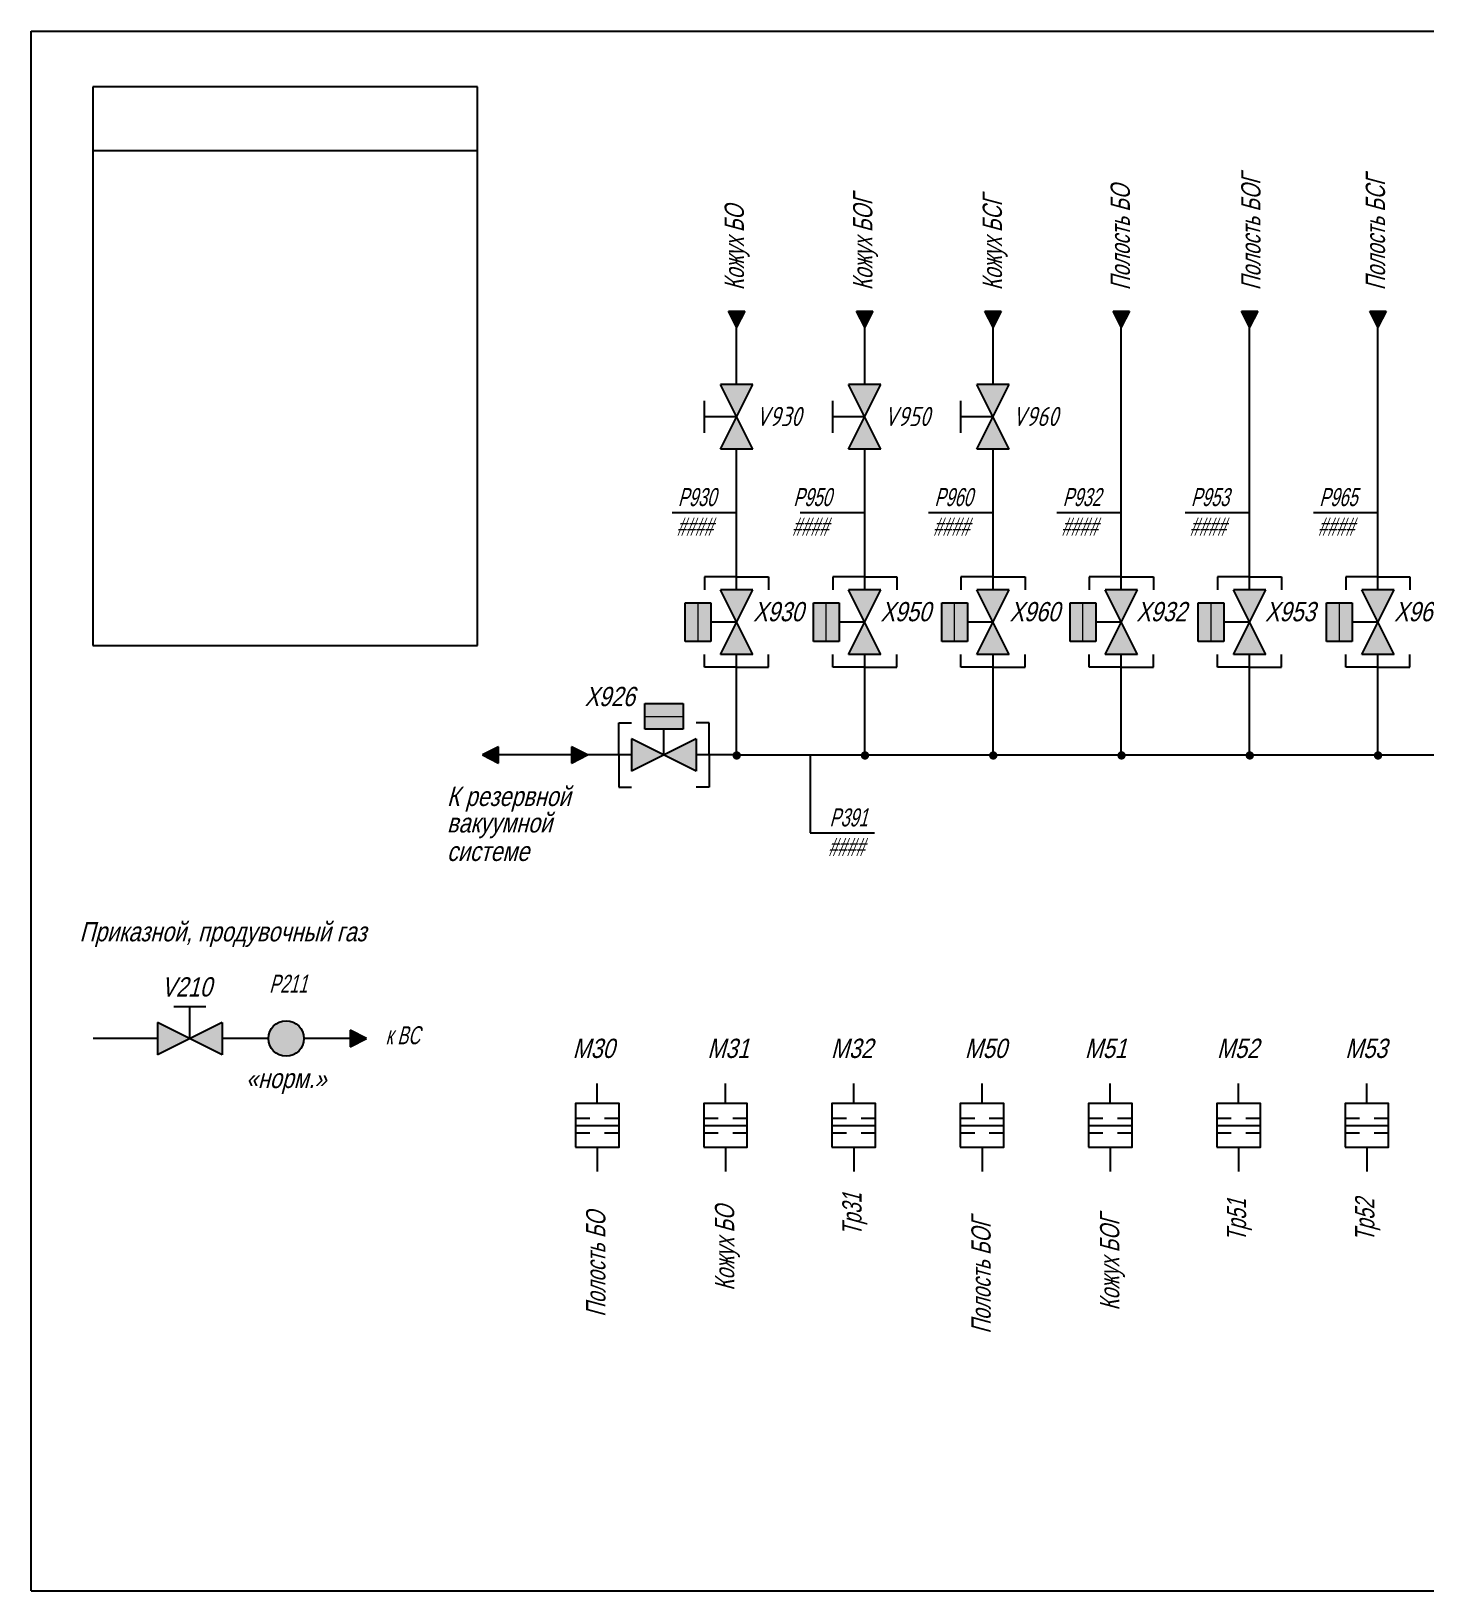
# Model space of a CAD drawing. Header units: millimetres. Extents: x 2381 to 4712, y 775 to 1681.
# Drawn here: x 3883 to 4100.5, y 1156.7 to 1399.9 of the extents above; entities that cross this region are included whole.
import ezdxf

# ---------------------------------------------------------------- set-up
doc = ezdxf.new("R2010")
doc.units = ezdxf.units.MM
doc.layers.add('неосн технол гел лин и арм', color=2, linetype='Continuous', lineweight=25)
doc.styles.add('razmer', font='txt.shx', dxfattribs={"width": 0.8, "oblique": 15})
doc.styles.get("Standard").update_dxf_attribs({"font": 'arial.ttf'})

msp = doc.modelspace()

# ---------------------------------------------------------------- hatches: boundary and pattern name
h = msp.add_hatch(color=253)
h.dxf.hatch_style = 1
h.paths.add_polyline_path([(3992.99, 1353.72), (3994.27, 1356.24), (3991.72, 1356.24)])
h = msp.add_hatch(color=253)
h.dxf.hatch_style = 1
h.paths.add_polyline_path([(4012.99, 1353.72), (4014.27, 1356.24), (4011.72, 1356.24)])
h = msp.add_hatch(color=253)
h.dxf.hatch_style = 1
h.paths.add_polyline_path([(4032.99, 1353.72), (4034.27, 1356.24), (4031.72, 1356.24)])
h = msp.add_hatch(color=253)
h.dxf.hatch_style = 1
h.paths.add_polyline_path([(4052.99, 1353.72), (4054.27, 1356.24), (4051.72, 1356.24)])
h = msp.add_hatch(color=253)
h.dxf.hatch_style = 1
h.paths.add_polyline_path([(4072.99, 1353.72), (4074.27, 1356.24), (4071.72, 1356.24)])
h = msp.add_hatch(color=253)
h.dxf.hatch_style = 1
h.paths.add_polyline_path([(4092.99, 1353.72), (4094.27, 1356.24), (4091.72, 1356.24)])
h = msp.add_hatch(color=253)
h.dxf.hatch_style = 1
h.paths.add_polyline_path([(3990.47, 1344.8), (3992.99, 1339.76), (3995.51, 1344.8)])
h.paths.add_polyline_path([(3990.47, 1334.72), (3995.51, 1334.72), (3992.99, 1339.76)])
h = msp.add_hatch(color=253)
h.dxf.hatch_style = 1
h.paths.add_polyline_path([(4010.47, 1344.8), (4012.99, 1339.76), (4015.51, 1344.8)])
h.paths.add_polyline_path([(4010.47, 1334.72), (4015.51, 1334.72), (4012.99, 1339.76)])
h = msp.add_hatch(color=253)
h.dxf.hatch_style = 1
h.paths.add_polyline_path([(4030.47, 1344.8), (4032.99, 1339.76), (4035.51, 1344.8)])
h.paths.add_polyline_path([(4030.47, 1334.72), (4035.51, 1334.72), (4032.99, 1339.76)])
h = msp.add_hatch(color=255)
h.dxf.hatch_style = 1
h.paths.add_polyline_path([(3988.99, 1310.75), (3986.99, 1310.75), (3986.99, 1304.75), (3988.99, 1304.75)])
h.paths.add_polyline_path([(3986.99, 1310.75), (3984.99, 1310.75), (3984.99, 1306.75), (3984.99, 1304.75), (3986.99, 1304.75)])
h = msp.add_hatch(color=256)
h.dxf.hatch_style = 1
h.paths.add_polyline_path([(3990.47, 1312.79), (3992.99, 1307.75), (3995.51, 1312.79)])
h.paths.add_polyline_path([(3995.51, 1302.71), (3992.99, 1307.75), (3990.47, 1302.71)])
h = msp.add_hatch(color=255)
h.dxf.hatch_style = 1
h.paths.add_polyline_path([(4008.99, 1310.75), (4006.99, 1310.75), (4006.99, 1304.75), (4008.99, 1304.75)])
h.paths.add_polyline_path([(4006.99, 1310.75), (4004.99, 1310.75), (4004.99, 1306.75), (4004.99, 1304.75), (4006.99, 1304.75)])
h = msp.add_hatch(color=256)
h.dxf.hatch_style = 1
h.paths.add_polyline_path([(4010.47, 1312.79), (4012.99, 1307.75), (4015.51, 1312.79)])
h.paths.add_polyline_path([(4015.51, 1302.71), (4012.99, 1307.75), (4010.47, 1302.71)])
h = msp.add_hatch(color=255)
h.dxf.hatch_style = 1
h.paths.add_polyline_path([(4028.99, 1310.75), (4026.99, 1310.75), (4026.99, 1304.75), (4028.99, 1304.75)])
h.paths.add_polyline_path([(4026.99, 1310.75), (4024.99, 1310.75), (4024.99, 1306.75), (4024.99, 1304.75), (4026.99, 1304.75)])
h = msp.add_hatch(color=256)
h.dxf.hatch_style = 1
h.paths.add_polyline_path([(4030.47, 1312.79), (4032.99, 1307.75), (4035.51, 1312.79)])
h.paths.add_polyline_path([(4035.51, 1302.71), (4032.99, 1307.75), (4030.47, 1302.71)])
h = msp.add_hatch(color=255)
h.dxf.hatch_style = 1
h.paths.add_polyline_path([(4048.99, 1310.75), (4046.99, 1310.75), (4046.99, 1304.75), (4048.99, 1304.75)])
h.paths.add_polyline_path([(4046.99, 1310.75), (4044.99, 1310.75), (4044.99, 1306.75), (4044.99, 1304.75), (4046.99, 1304.75)])
h = msp.add_hatch(color=256)
h.dxf.hatch_style = 1
h.paths.add_polyline_path([(4050.47, 1312.79), (4052.99, 1307.75), (4055.51, 1312.79)])
h.paths.add_polyline_path([(4055.51, 1302.71), (4052.99, 1307.75), (4050.47, 1302.71)])
h = msp.add_hatch(color=255)
h.dxf.hatch_style = 1
h.paths.add_polyline_path([(4068.99, 1310.75), (4066.99, 1310.75), (4066.99, 1304.75), (4068.99, 1304.75)])
h.paths.add_polyline_path([(4066.99, 1310.75), (4064.99, 1310.75), (4064.99, 1306.75), (4064.99, 1304.75), (4066.99, 1304.75)])
h = msp.add_hatch(color=256)
h.dxf.hatch_style = 1
h.paths.add_polyline_path([(4070.47, 1312.79), (4072.99, 1307.75), (4075.51, 1312.79)])
h.paths.add_polyline_path([(4075.51, 1302.71), (4072.99, 1307.75), (4070.47, 1302.71)])
h = msp.add_hatch(color=255)
h.dxf.hatch_style = 1
h.paths.add_polyline_path([(4088.99, 1310.75), (4086.99, 1310.75), (4086.99, 1304.75), (4088.99, 1304.75)])
h.paths.add_polyline_path([(4086.99, 1310.75), (4084.99, 1310.75), (4084.99, 1306.75), (4084.99, 1304.75), (4086.99, 1304.75)])
h = msp.add_hatch(color=256)
h.dxf.hatch_style = 1
h.paths.add_polyline_path([(4090.47, 1312.79), (4092.99, 1307.75), (4095.51, 1312.79)])
h.paths.add_polyline_path([(4095.51, 1302.71), (4092.99, 1307.75), (4090.47, 1302.71)])
h = msp.add_hatch(color=255)
h.dxf.hatch_style = 1
h.paths.add_polyline_path([(3984.67, 1291.04), (3984.67, 1293.04), (3978.67, 1293.04), (3978.67, 1291.04)])
h.paths.add_polyline_path([(3984.67, 1293.04), (3984.67, 1295.04), (3980.67, 1295.04), (3978.67, 1295.04), (3978.67, 1293.04)])
h = msp.add_hatch(color=256)
h.dxf.hatch_style = 1
h.paths.add_polyline_path([(3976.63, 1284.52), (3981.67, 1287.04), (3976.63, 1289.56)])
h.paths.add_polyline_path([(3986.71, 1289.56), (3981.67, 1287.04), (3986.71, 1284.52)])
h = msp.add_hatch(color=253)
h.dxf.hatch_style = 1
h.paths.add_polyline_path([(3955.9, 1285.76), (3955.9, 1288.32), (3953.38, 1287.04)])
h = msp.add_hatch(color=253)
h.dxf.hatch_style = 1
h.paths.add_polyline_path([(3967.24, 1288.31), (3967.24, 1285.76), (3969.76, 1287.04)])
h = msp.add_hatch(color=253)
edge = h.paths.add_edge_path()
edge.add_arc((3993.02, 1286.96), 0.659, 0, 360)
h = msp.add_hatch(color=253)
edge = h.paths.add_edge_path()
edge.add_arc((4013.02, 1286.96), 0.659, 0, 360)
h = msp.add_hatch(color=253)
edge = h.paths.add_edge_path()
edge.add_arc((4033.02, 1286.96), 0.659, 0, 360)
h = msp.add_hatch(color=253)
edge = h.paths.add_edge_path()
edge.add_arc((4053.02, 1286.96), 0.659, 0, 360)
h = msp.add_hatch(color=253)
edge = h.paths.add_edge_path()
edge.add_arc((4073.02, 1286.96), 0.659, 0, 360)
h = msp.add_hatch(color=253)
edge = h.paths.add_edge_path()
edge.add_arc((4093.02, 1286.96), 0.659, 0, 360)
h = msp.add_hatch(color=7)
h.dxf.hatch_style = 1
h.paths.add_polyline_path([(3902.69, 1245.35), (3902.69, 1240.31), (3907.73, 1242.83)])
h.paths.add_polyline_path([(3912.77, 1240.31), (3912.77, 1245.35), (3907.73, 1242.83)])
h = msp.add_hatch(color=3)
h.dxf.hatch_style = 1
h.paths.add_polyline_path([(3920, 1242.83, 1), (3925.54, 1242.83, 1)])
h = msp.add_hatch(color=7)
h.dxf.hatch_style = 1
h.paths.add_polyline_path([(3932.77, 1244.11), (3932.77, 1241.55), (3935.29, 1242.83)])

# ---------------------------------------------------------------- linework, layer by layer
for p, q in [((3883.01, 1399.87), (4350.75, 1399.87)), ((3883.01, 1156.73), (3883.01, 1399.87)), ((3952.6, 1391.22), (3892.6, 1391.22)), ((3892.6, 1391.22), (3892.6, 1304.08)), ((3952.6, 1304.08), (3952.6, 1391.22)), ((3952.6, 1381.22), (3892.6, 1381.22)), ((3982.94, 1324.83), (3992.99, 1324.83)), ((4002.94, 1324.83), (4012.99, 1324.83)), ((4022.94, 1324.83), (4032.99, 1324.83)), ((4042.94, 1324.83), (4052.99, 1324.83)), ((4062.94, 1324.83), (4072.99, 1324.83)), ((4082.94, 1324.83), (4092.99, 1324.83)), ((3992.99, 1314.79), (3987.99, 1314.79)), ((3987.99, 1314.79), (3987.99, 1312.79)), ((3992.99, 1314.79), (3997.99, 1314.79)), ((3997.99, 1314.79), (3997.99, 1312.79)), ((4012.99, 1314.79), (4007.99, 1314.79)), ((4007.99, 1314.79), (4007.99, 1312.79)), ((4012.99, 1314.79), (4017.99, 1314.79)), ((4017.99, 1314.79), (4017.99, 1312.79)), ((4032.99, 1314.79), (4027.99, 1314.79)), ((4027.99, 1314.79), (4027.99, 1312.79)), ((4032.99, 1314.79), (4037.99, 1314.79)), ((4037.99, 1314.79), (4037.99, 1312.79)), ((4052.99, 1314.79), (4047.99, 1314.79)), ((4047.99, 1314.79), (4047.99, 1312.79)), ((4052.99, 1314.79), (4057.99, 1314.79)), ((4057.99, 1314.79), (4057.99, 1312.79)), ((4072.99, 1314.79), (4067.99, 1314.79)), ((4067.99, 1314.79), (4067.99, 1312.79)), ((4072.99, 1314.79), (4077.99, 1314.79)), ((4077.99, 1314.79), (4077.99, 1312.79)), ((4092.99, 1314.79), (4087.99, 1314.79)), ((4087.99, 1314.79), (4087.99, 1312.79)), ((4092.99, 1314.79), (4097.99, 1314.79)), ((4097.99, 1314.79), (4097.99, 1312.79)), ((3984.99, 1310.75), (3988.99, 1310.75)), ((3984.99, 1306.75), (3984.99, 1310.75)), ((3988.99, 1310.75), (3988.99, 1304.75)), ((3990.47, 1302.71), (3995.51, 1312.79)), ((3995.51, 1302.71), (3990.47, 1312.79)), ((3995.51, 1312.79), (3990.47, 1312.79)), ((4004.99, 1310.75), (4008.99, 1310.75)), ((4004.99, 1306.75), (4004.99, 1310.75)), ((4008.99, 1310.75), (4008.99, 1304.75)), ((4010.47, 1302.71), (4015.51, 1312.79)), ((4015.51, 1302.71), (4010.47, 1312.79)), ((4015.51, 1312.79), (4010.47, 1312.79)), ((4024.99, 1310.75), (4028.99, 1310.75)), ((4024.99, 1306.75), (4024.99, 1310.75)), ((4028.99, 1310.75), (4028.99, 1304.75)), ((4030.47, 1302.71), (4035.51, 1312.79)), ((4035.51, 1302.71), (4030.47, 1312.79)), ((4035.51, 1312.79), (4030.47, 1312.79)), ((4044.99, 1310.75), (4048.99, 1310.75)), ((4044.99, 1306.75), (4044.99, 1310.75)), ((4048.99, 1310.75), (4048.99, 1304.75)), ((4050.47, 1302.71), (4055.51, 1312.79)), ((4055.51, 1302.71), (4050.47, 1312.79)), ((4055.51, 1312.79), (4050.47, 1312.79)), ((4064.99, 1310.75), (4068.99, 1310.75)), ((4064.99, 1306.75), (4064.99, 1310.75)), ((4068.99, 1310.75), (4068.99, 1304.75)), ((4070.47, 1302.71), (4075.51, 1312.79)), ((4075.51, 1302.71), (4070.47, 1312.79)), ((4075.51, 1312.79), (4070.47, 1312.79)), ((4084.99, 1310.75), (4088.99, 1310.75)), ((4084.99, 1306.75), (4084.99, 1310.75)), ((4088.99, 1310.75), (4088.99, 1304.75)), ((4090.47, 1302.71), (4095.51, 1312.79)), ((4095.51, 1302.71), (4090.47, 1312.79)), ((4095.51, 1312.79), (4090.47, 1312.79)), ((3984.99, 1304.75), (3984.99, 1306.75)), ((3992.99, 1307.75), (3988.99, 1307.75)), ((4004.99, 1304.75), (4004.99, 1306.75)), ((4012.99, 1307.75), (4008.99, 1307.75)), ((4024.99, 1304.75), (4024.99, 1306.75)), ((4032.99, 1307.75), (4028.99, 1307.75)), ((4044.99, 1304.75), (4044.99, 1306.75)), ((4052.99, 1307.75), (4048.99, 1307.75)), ((4064.99, 1304.75), (4064.99, 1306.75)), ((4072.99, 1307.75), (4068.99, 1307.75)), ((4084.99, 1304.75), (4084.99, 1306.75)), ((4092.99, 1307.75), (4088.99, 1307.75)), ((3892.6, 1304.08), (3952.6, 1304.08)), ((3988.99, 1304.75), (3984.99, 1304.75)), ((4008.99, 1304.75), (4004.99, 1304.75)), ((4028.99, 1304.75), (4024.99, 1304.75)), ((4048.99, 1304.75), (4044.99, 1304.75)), ((4068.99, 1304.75), (4064.99, 1304.75)), ((4088.99, 1304.75), (4084.99, 1304.75)), ((3987.99, 1300.71), (3987.99, 1302.71)), ((3995.51, 1302.71), (3990.47, 1302.71)), ((3997.99, 1300.71), (3997.99, 1302.71)), ((4007.99, 1300.71), (4007.99, 1302.71)), ((4015.51, 1302.71), (4010.47, 1302.71)), ((4017.99, 1300.71), (4017.99, 1302.71)), ((4027.99, 1300.71), (4027.99, 1302.71)), ((4035.51, 1302.71), (4030.47, 1302.71)), ((4037.99, 1300.71), (4037.99, 1302.71)), ((4047.99, 1300.71), (4047.99, 1302.71)), ((4055.51, 1302.71), (4050.47, 1302.71)), ((4057.99, 1300.71), (4057.99, 1302.71)), ((4067.99, 1300.71), (4067.99, 1302.71)), ((4075.51, 1302.71), (4070.47, 1302.71)), ((4077.99, 1300.71), (4077.99, 1302.71)), ((4087.99, 1300.71), (4087.99, 1302.71)), ((4095.51, 1302.71), (4090.47, 1302.71)), ((4097.99, 1300.71), (4097.99, 1302.71)), ((3992.99, 1300.71), (3987.99, 1300.71)), ((3992.99, 1300.71), (3997.99, 1300.71)), ((4012.99, 1300.71), (4007.99, 1300.71)), ((4012.99, 1300.71), (4017.99, 1300.71)), ((4032.99, 1300.71), (4027.99, 1300.71)), ((4032.99, 1300.71), (4037.99, 1300.71)), ((4052.99, 1300.71), (4047.99, 1300.71)), ((4052.99, 1300.71), (4057.99, 1300.71)), ((4072.99, 1300.71), (4067.99, 1300.71)), ((4072.99, 1300.71), (4077.99, 1300.71)), ((4092.99, 1300.71), (4087.99, 1300.71)), ((4092.99, 1300.71), (4097.99, 1300.71)), ((3978.67, 1291.04), (3978.67, 1295.04)), ((3978.67, 1295.04), (3980.67, 1295.04)), ((3980.67, 1295.04), (3984.67, 1295.04)), ((3984.67, 1295.04), (3984.67, 1291.04)), ((3974.63, 1287.04), (3974.63, 1292.04)), ((3974.63, 1292.04), (3976.63, 1292.04)), ((3988.71, 1292.04), (3986.71, 1292.04)), ((3988.71, 1287.04), (3988.71, 1292.04)), ((3986.71, 1284.52), (3976.63, 1289.56)), ((3986.71, 1289.56), (3976.63, 1284.52)), ((3976.63, 1289.56), (3976.63, 1284.52)), ((3984.67, 1291.04), (3978.67, 1291.04)), ((3981.67, 1287.04), (3981.67, 1291.04)), ((3986.71, 1289.56), (3986.71, 1284.52)), ((3974.63, 1287.04), (3974.63, 1282.04)), ((3988.71, 1287.04), (3988.71, 1282.04)), ((4004.46, 1287.04), (4004.46, 1274.88)), ((3974.63, 1282.04), (3976.63, 1282.04)), ((3988.71, 1282.04), (3986.71, 1282.04)), ((4004.46, 1274.88), (4014.52, 1274.88)), ((3971.27, 1232.69), (3971.27, 1235.82)), ((3991.27, 1232.69), (3991.27, 1235.82)), ((4011.27, 1232.69), (4011.27, 1235.82)), ((4031.27, 1232.69), (4031.27, 1235.82)), ((4051.27, 1232.69), (4051.27, 1235.82)), ((4071.27, 1232.69), (4071.27, 1235.82)), ((4091.27, 1232.69), (4091.27, 1235.82)), ((3971.27, 1225.88), (3971.27, 1222.08)), ((3991.27, 1225.88), (3991.27, 1222.08)), ((4011.27, 1225.88), (4011.27, 1222.08)), ((4031.27, 1225.88), (4031.27, 1222.08)), ((4051.27, 1225.88), (4051.27, 1222.08)), ((4071.27, 1225.88), (4071.27, 1222.08)), ((4091.27, 1225.88), (4091.27, 1222.08)), ((3883.01, 1156.73), (4350.75, 1156.73))]:
    msp.add_line(p, q)
at = {"color": 253}
for p, q in [((3992.99, 1353.72), (3991.72, 1356.24)), ((3991.72, 1356.24), (3994.27, 1356.24)), ((3994.27, 1356.24), (3992.99, 1353.72)), ((4012.99, 1353.72), (4011.72, 1356.24)), ((4011.72, 1356.24), (4014.27, 1356.24)), ((4014.27, 1356.24), (4012.99, 1353.72)), ((4032.99, 1353.72), (4031.72, 1356.24)), ((4031.72, 1356.24), (4034.27, 1356.24)), ((4034.27, 1356.24), (4032.99, 1353.72)), ((4052.99, 1353.72), (4051.72, 1356.24)), ((4051.72, 1356.24), (4054.27, 1356.24)), ((4054.27, 1356.24), (4052.99, 1353.72)), ((4072.99, 1353.72), (4071.72, 1356.24)), ((4071.72, 1356.24), (4074.27, 1356.24)), ((4074.27, 1356.24), (4072.99, 1353.72)), ((4092.99, 1353.72), (4091.72, 1356.24)), ((4091.72, 1356.24), (4094.27, 1356.24)), ((4094.27, 1356.24), (4092.99, 1353.72)), ((3992.99, 1344.8), (3992.99, 1353.72)), ((4012.99, 1344.8), (4012.99, 1353.72)), ((4032.99, 1344.8), (4032.99, 1353.72)), ((4052.99, 1334.72), (4052.99, 1353.72)), ((4072.99, 1334.72), (4072.99, 1353.72)), ((4092.99, 1334.72), (4092.99, 1353.72)), ((3990.47, 1334.72), (3995.51, 1344.8)), ((3995.51, 1334.72), (3990.47, 1344.8)), ((3995.51, 1344.8), (3990.47, 1344.8)), ((4010.47, 1334.72), (4015.51, 1344.8)), ((4015.51, 1334.72), (4010.47, 1344.8)), ((4015.51, 1344.8), (4010.47, 1344.8)), ((4030.47, 1334.72), (4035.51, 1344.8)), ((4035.51, 1334.72), (4030.47, 1344.8)), ((4035.51, 1344.8), (4030.47, 1344.8)), ((3987.99, 1337.26), (3987.99, 1342.26)), ((4007.99, 1337.26), (4007.99, 1342.26)), ((4027.99, 1337.26), (4027.99, 1342.26)), ((3992.99, 1339.76), (3987.99, 1339.76)), ((4012.99, 1339.76), (4007.99, 1339.76)), ((4032.99, 1339.76), (4027.99, 1339.76)), ((3995.51, 1334.72), (3990.47, 1334.72)), ((3992.99, 1312.79), (3992.99, 1334.72)), ((4015.51, 1334.72), (4010.47, 1334.72)), ((4012.99, 1312.79), (4012.99, 1334.72)), ((4035.51, 1334.72), (4030.47, 1334.72)), ((4032.99, 1312.79), (4032.99, 1334.72)), ((4052.99, 1312.79), (4052.99, 1334.72)), ((4072.99, 1312.79), (4072.99, 1334.72)), ((4092.99, 1312.79), (4092.99, 1334.72)), ((3992.99, 1287.04), (3992.99, 1302.71)), ((4012.99, 1287.04), (4012.99, 1302.71)), ((4032.99, 1287.04), (4032.99, 1302.71)), ((4052.99, 1287.04), (4052.99, 1302.71)), ((4072.99, 1287.04), (4072.99, 1302.71)), ((4092.99, 1287.04), (4092.99, 1302.71)), ((3955.9, 1288.32), (3953.38, 1287.04)), ((3976.63, 1287.04), (3953.38, 1287.04)), ((3953.38, 1287.04), (3955.9, 1285.76)), ((3955.9, 1285.76), (3955.9, 1288.32)), ((3967.24, 1288.31), (3967.24, 1285.76)), ((3969.76, 1287.04), (3967.24, 1288.31)), ((3967.24, 1285.76), (3969.76, 1287.04)), ((3992.99, 1287.04), (3986.71, 1287.04)), ((3992.99, 1287.04), (4253.38, 1287.04))]:
    msp.add_line(p, q, dxfattribs=at)
at = {"lineweight": 18}
for p, q in [((3986.99, 1304.75), (3986.99, 1310.75)), ((4006.99, 1304.75), (4006.99, 1310.75)), ((4026.99, 1304.75), (4026.99, 1310.75)), ((4046.99, 1304.75), (4046.99, 1310.75)), ((4066.99, 1304.75), (4066.99, 1310.75)), ((4086.99, 1304.75), (4086.99, 1310.75)), ((3978.67, 1293.04), (3984.67, 1293.04))]:
    msp.add_line(p, q, dxfattribs=at)
at = {"color": 7}
for p, q in [((3912.77, 1240.31), (3902.69, 1245.35)), ((3912.77, 1245.35), (3902.69, 1240.31)), ((3902.69, 1245.35), (3902.69, 1240.31)), ((3912.77, 1245.35), (3912.77, 1240.31)), ((3902.69, 1242.83), (3892.69, 1242.83)), ((3920, 1242.83), (3912.77, 1242.83)), ((3932.77, 1242.83), (3925.54, 1242.83)), ((3932.77, 1244.11), (3932.77, 1241.55)), ((3935.29, 1242.83), (3932.77, 1244.11)), ((3932.77, 1241.55), (3935.29, 1242.83))]:
    msp.add_line(p, q, dxfattribs=at)
for points in [[(3967.87, 1225.88), (3974.67, 1225.88), (3974.67, 1232.69), (3967.87, 1232.69)], [(3987.87, 1225.88), (3994.67, 1225.88), (3994.67, 1232.69), (3987.87, 1232.69)], [(4007.87, 1225.88), (4014.67, 1225.88), (4014.67, 1232.69), (4007.87, 1232.69)], [(4027.87, 1225.88), (4034.67, 1225.88), (4034.67, 1232.69), (4027.87, 1232.69)], [(4047.87, 1225.88), (4054.67, 1225.88), (4054.67, 1232.69), (4047.87, 1232.69)], [(4067.87, 1225.88), (4074.67, 1225.88), (4074.67, 1232.69), (4067.87, 1232.69)], [(4087.87, 1225.88), (4094.67, 1225.88), (4094.67, 1232.69), (4087.87, 1232.69)]]:
    msp.add_lwpolyline(points, close=True)
for points in [[(3967.87, 1230.42), (3970.13, 1230.42)], [(3972.4, 1230.42), (3974.67, 1230.42)], [(3987.87, 1230.42), (3990.13, 1230.42)], [(3992.4, 1230.42), (3994.67, 1230.42)], [(4007.87, 1230.42), (4010.13, 1230.42)], [(4012.4, 1230.42), (4014.67, 1230.42)], [(4027.87, 1230.42), (4030.13, 1230.42)], [(4032.4, 1230.42), (4034.67, 1230.42)], [(4047.87, 1230.42), (4050.13, 1230.42)], [(4052.4, 1230.42), (4054.67, 1230.42)], [(4067.87, 1230.42), (4070.13, 1230.42)], [(4072.4, 1230.42), (4074.67, 1230.42)], [(4087.87, 1230.42), (4090.13, 1230.42)], [(4092.4, 1230.42), (4094.67, 1230.42)], [(3967.87, 1229.28), (3974.67, 1229.28)], [(3967.87, 1228.15), (3970.13, 1228.15)], [(3972.4, 1228.15), (3974.67, 1228.15)], [(3987.87, 1229.28), (3994.67, 1229.28)], [(3987.87, 1228.15), (3990.13, 1228.15)], [(3992.4, 1228.15), (3994.67, 1228.15)], [(4007.87, 1229.28), (4014.67, 1229.28)], [(4007.87, 1228.15), (4010.13, 1228.15)], [(4012.4, 1228.15), (4014.67, 1228.15)], [(4027.87, 1229.28), (4034.67, 1229.28)], [(4027.87, 1228.15), (4030.13, 1228.15)], [(4032.4, 1228.15), (4034.67, 1228.15)], [(4047.87, 1229.28), (4054.67, 1229.28)], [(4047.87, 1228.15), (4050.13, 1228.15)], [(4052.4, 1228.15), (4054.67, 1228.15)], [(4067.87, 1229.28), (4074.67, 1229.28)], [(4067.87, 1228.15), (4070.13, 1228.15)], [(4072.4, 1228.15), (4074.67, 1228.15)], [(4087.87, 1229.28), (4094.67, 1229.28)], [(4087.87, 1228.15), (4090.13, 1228.15)], [(4092.4, 1228.15), (4094.67, 1228.15)]]:
    msp.add_lwpolyline(points)
at = {"color": 3}
msp.add_circle((3922.77, 1242.83), 2.77, dxfattribs=at)
at = {"layer": 'неосн технол гел лин и арм', "color": 7}
for p, q in [((3905.23, 1247.83), (3910.23, 1247.83)), ((3907.73, 1242.83), (3907.73, 1247.83))]:
    msp.add_line(p, q, dxfattribs=at)

# ---------------------------------------------------------------- texts
at = {"oblique": 15, "width": 0.7}
for s, p in [('Полость БО', (4054.32, 1359.49)), ('Полость БОГ', (4074.69, 1359.49)), ('Полость БСГ', (4094.1, 1359.49)), ('Кожух БОГ', (4014.17, 1359.49)), ('Кожух БСГ', (4034.37, 1359.49)), ('Кожух БО', (3994.14, 1359.49)), ('Тр31', (4012.49, 1212.05)), ('Тр52', (4092.45, 1211.15)), ('Полость БО', (3972.54, 1199.45)), ('Кожух БО', (3992.63, 1203.53)), ('Кожух БОГ', (4052.67, 1200.43)), ('Тр51', (4072.45, 1211.15)), ('Полость БОГ', (4032.61, 1196.83))]:
    msp.add_text(s, height=3, rotation=90, dxfattribs=at).set_placement(p)
at = {"style": 'razmer', "oblique": 15, "width": 0.75}
for s, p in [('V930', (3996.01, 1338.31)), ('V950', (4016.01, 1338.31)), ('V960', (4036.01, 1338.31))]:
    msp.add_text(s, height=3, dxfattribs=at).set_placement(p)
at = {"oblique": 15}
for s, height, width, p in [('P930', 2.8, 0.65, (3983.85, 1325.84)), ('P950', 2.8, 0.65, (4001.85, 1325.84)), ('P960', 2.8, 0.65, (4023.85, 1325.84)), ('P932', 2.8, 0.65, (4043.85, 1325.84)), ('P953', 2.8, 0.65, (4063.85, 1325.84)), ('P965', 2.8, 0.65, (4083.85, 1325.84)), ('####', 2.8, 0.65, (3983.64, 1321.23)), ('####', 2.8, 0.65, (4001.64, 1321.23)), ('####', 2.8, 0.65, (4023.64, 1321.23)), ('####', 2.8, 0.65, (4043.64, 1321.23)), ('####', 2.8, 0.65, (4063.64, 1321.23)), ('####', 2.8, 0.65, (4083.64, 1321.23)), ('Х930', 3, 0.8, (3995.6, 1307.88)), ('Х950', 3, 0.8, (4015.45, 1307.88)), ('Х960', 3, 0.8, (4035.57, 1307.88)), ('Х932', 3, 0.8, (4055.33, 1307.88)), ('Х953', 3, 0.8, (4075.4, 1307.88)), ('Х965', 3, 0.8, (4095.53, 1307.88)), ('Х926', 3, 0.8, (3969.3, 1294.65)), ('К резервной ', 3, 0.8, (3947.84, 1279.08)), ('вакуумной', 3, 0.8, (3947.84, 1274.95)), ('P391', 2.8, 0.65, (4007.49, 1275.9)), ('системе', 3, 0.8, (3947.84, 1270.51)), ('####', 2.8, 0.65, (4007.28, 1271.29)), ('Приказной, продувочный газ', 3, 0.8, (3890.54, 1257.98)), ('к ВС', 2.8, 0.65, (3938.27, 1241.94)), ('М30', 3, 0.8, (3967.44, 1239.8)), ('М31', 3, 0.8, (3988.45, 1239.8)), ('М32', 3, 0.8, (4007.71, 1239.8)), ('М50', 3, 0.8, (4028.58, 1239.8)), ('М51', 3, 0.8, (4047.3, 1239.8)), ('М52', 3, 0.8, (4067.9, 1239.8)), ('М53', 3, 0.8, (4087.9, 1239.8))]:
    msp.add_text(s, height=height, dxfattribs=dict(at, width=width)).set_placement(p)
at = {"color": 7, "oblique": 15}
for s, height, width, p in [('V210', 3, 0.8, (3903.33, 1249.38)), ('P211', 2.8, 0.65, (3920.12, 1249.97)), ('«норм.»', 3, 0.8, (3916.49, 1235.11))]:
    msp.add_text(s, height=height, dxfattribs=dict(at, width=width)).set_placement(p)

doc.saveas('drawing.dxf')
